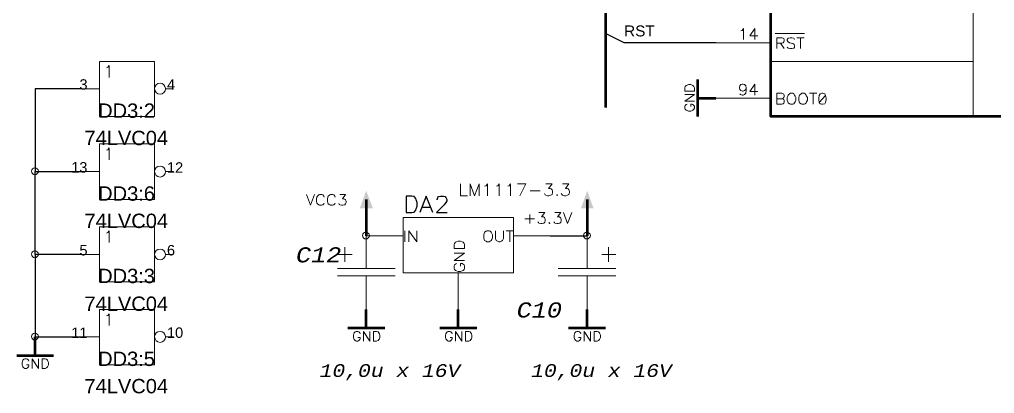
# Model space of a CAD drawing. Header units: millimetres. Extents: x -2024 to 917, y -725 to 13.
# Drawn here: x -1563.3 to -1474.2, y -218 to -183.8 of the extents above; entities that cross this region are included whole.
import ezdxf

# ---------------------------------------------------------------- set-up
doc = ezdxf.new("R2010")
doc.units = ezdxf.units.MM
doc.styles.add('PDF Arial', font='arial.ttf')
doc.styles.add('PDF Courier New Italic', font='couri.ttf')
doc.styles.get("Standard").update_dxf_attribs({"font": 'arial.ttf'})

msp = doc.modelspace()

# ---------------------------------------------------------------- linework, layer by layer
at = {"color": 7, "lineweight": 50}
msp.add_lwpolyline([(-1449.233, -21.143), (-1449.233, -192.685), (-1494.649, -192.685), (-1494.649, -21.143)], close=True, dxfattribs=at)
at = {"color": 7, "lineweight": 18}
for points in [[(-1476.149, -21.143), (-1476.149, -192.685)], [(-1497.399, -184.852), (-1497.274, -184.81), (-1497.149, -184.643), (-1497.149, -185.643)], [(-1496.108, -185.643), (-1496.108, -184.643), (-1496.566, -185.31), (-1495.858, -185.31)], [(-1494.274, -185.102), (-1491.566, -185.102)], [(-1494.108, -185.977), (-1493.649, -185.977), (-1493.524, -185.935), (-1493.483, -185.852), (-1493.441, -185.768), (-1493.441, -185.685), (-1493.483, -185.56), (-1493.524, -185.518), (-1493.649, -185.477), (-1494.108, -185.477), (-1494.108, -186.477)], [(-1493.774, -185.977), (-1493.441, -186.477)], [(-1492.483, -185.643), (-1492.566, -185.518), (-1492.733, -185.477), (-1492.899, -185.477), (-1493.066, -185.518), (-1493.149, -185.643), (-1493.149, -185.727), (-1493.108, -185.81), (-1493.066, -185.852), (-1492.941, -185.935), (-1492.649, -186.018), (-1492.566, -186.06), (-1492.524, -186.102), (-1492.483, -186.227), (-1492.483, -186.352), (-1492.566, -186.435), (-1492.733, -186.477), (-1492.899, -186.477), (-1493.066, -186.435), (-1493.149, -186.352)], [(-1492.274, -185.477), (-1491.608, -185.477)], [(-1491.941, -185.477), (-1491.941, -186.477)], [(-1555.399, -188.227), (-1555.274, -188.185), (-1555.149, -188.018), (-1555.149, -189.102)], [(-1494.649, -187.643), (-1476.149, -187.643)], [(-1496.899, -190.06), (-1496.941, -190.227), (-1497.066, -190.31), (-1497.191, -190.352), (-1497.233, -190.352), (-1497.399, -190.31), (-1497.483, -190.227), (-1497.524, -190.06), (-1497.524, -190.018), (-1497.483, -189.893), (-1497.399, -189.768), (-1497.233, -189.727), (-1497.191, -189.727), (-1497.066, -189.768), (-1496.941, -189.893), (-1496.899, -190.06), (-1496.899, -190.31), (-1496.941, -190.56), (-1497.066, -190.685), (-1497.191, -190.727), (-1497.274, -190.727), (-1497.441, -190.685), (-1497.483, -190.602)], [(-1496.108, -190.727), (-1496.108, -189.727), (-1496.566, -190.393), (-1495.858, -190.393)], [(-1502.524, -190.685), (-1501.649, -190.685), (-1502.524, -191.268), (-1501.649, -191.268)], [(-1491.108, -190.56), (-1490.441, -190.56)], [(-1490.774, -190.56), (-1490.774, -191.56)], [(-1502.316, -191.56), (-1502.399, -191.602), (-1502.483, -191.685), (-1502.524, -191.768), (-1502.524, -191.935), (-1502.483, -192.018), (-1502.399, -192.102), (-1502.316, -192.143), (-1502.191, -192.185), (-1501.983, -192.185), (-1501.858, -192.143), (-1501.774, -192.102), (-1501.691, -192.018), (-1501.649, -191.935), (-1501.649, -191.768), (-1501.691, -191.685), (-1501.774, -191.602), (-1501.858, -191.56), (-1501.983, -191.56), (-1501.983, -191.768)], [(-1494.108, -191.06), (-1493.649, -191.06)], [(-1489.649, -190.768), (-1490.233, -191.393)], [(-1555.399, -195.768), (-1555.274, -195.727), (-1555.149, -195.56), (-1555.149, -196.643)], [(-1523.024, -198.852), (-1523.024, -199.935), (-1522.399, -199.935)], [(-1521.316, -199.935), (-1521.316, -198.852), (-1521.733, -199.935), (-1522.149, -198.852), (-1522.149, -199.935)], [(-1520.816, -199.06), (-1520.691, -199.018), (-1520.566, -198.852), (-1520.566, -199.935)], [(-1519.733, -199.06), (-1519.608, -199.018), (-1519.483, -198.852), (-1519.483, -199.935)], [(-1518.691, -199.06), (-1518.566, -199.018), (-1518.441, -198.852), (-1518.441, -199.935)], [(-1517.608, -199.935), (-1517.066, -198.852), (-1517.816, -198.852)], [(-1516.649, -199.477), (-1515.733, -199.477)], [(-1515.233, -198.852), (-1514.649, -198.852), (-1514.983, -199.268), (-1514.816, -199.268), (-1514.733, -199.31), (-1514.649, -199.393), (-1514.608, -199.518), (-1514.608, -199.643), (-1514.649, -199.81), (-1514.774, -199.893), (-1514.941, -199.935), (-1515.066, -199.935), (-1515.233, -199.893), (-1515.274, -199.852), (-1515.358, -199.727)], [(-1513.691, -198.852), (-1513.108, -198.852), (-1513.441, -199.268), (-1513.274, -199.268), (-1513.191, -199.31), (-1513.108, -199.393), (-1513.066, -199.518), (-1513.066, -199.643), (-1513.108, -199.81), (-1513.233, -199.893), (-1513.399, -199.935), (-1513.524, -199.935), (-1513.691, -199.893), (-1513.733, -199.852), (-1513.816, -199.727)], [(-1537.108, -199.81), (-1536.733, -200.81), (-1536.358, -199.81)], [(-1535.483, -200.06), (-1535.524, -199.977), (-1535.608, -199.852), (-1535.733, -199.81), (-1535.899, -199.81), (-1535.983, -199.852), (-1536.108, -199.977), (-1536.149, -200.06), (-1536.191, -200.227), (-1536.191, -200.435), (-1536.149, -200.602), (-1536.108, -200.685), (-1535.983, -200.768), (-1535.899, -200.81), (-1535.733, -200.81), (-1535.608, -200.768), (-1535.524, -200.685), (-1535.483, -200.602)], [(-1534.483, -200.06), (-1534.524, -199.977), (-1534.608, -199.852), (-1534.733, -199.81), (-1534.899, -199.81), (-1534.983, -199.852), (-1535.108, -199.977), (-1535.149, -200.06), (-1535.191, -200.227), (-1535.191, -200.435), (-1535.149, -200.602), (-1535.108, -200.685), (-1534.983, -200.768), (-1534.899, -200.81), (-1534.733, -200.81), (-1534.608, -200.768), (-1534.524, -200.685), (-1534.483, -200.602)], [(-1534.066, -199.81), (-1533.524, -199.81), (-1533.816, -200.227), (-1533.691, -200.227), (-1533.566, -200.268), (-1533.524, -200.31), (-1533.483, -200.435), (-1533.483, -200.56), (-1533.524, -200.685), (-1533.608, -200.768), (-1533.774, -200.81), (-1533.899, -200.81), (-1534.066, -200.768), (-1534.108, -200.727), (-1534.149, -200.643)], [(-1517.149, -202.06), (-1516.274, -202.06)], [(-1516.691, -201.643), (-1516.691, -202.477)], [(-1515.858, -201.477), (-1515.316, -201.477), (-1515.608, -201.852), (-1515.441, -201.852), (-1515.358, -201.935), (-1515.316, -201.977), (-1515.274, -202.102), (-1515.274, -202.227), (-1515.316, -202.352), (-1515.399, -202.435), (-1515.566, -202.477), (-1515.691, -202.477), (-1515.858, -202.435), (-1515.899, -202.393), (-1515.941, -202.31)], [(-1514.399, -201.477), (-1513.858, -201.477), (-1514.149, -201.852), (-1513.983, -201.852), (-1513.899, -201.935), (-1513.858, -201.977), (-1513.816, -202.102), (-1513.816, -202.227), (-1513.858, -202.352), (-1513.941, -202.435), (-1514.108, -202.477), (-1514.233, -202.477), (-1514.399, -202.435), (-1514.441, -202.393), (-1514.483, -202.31)], [(-1513.608, -201.477), (-1513.233, -202.477), (-1512.858, -201.477)], [(-1555.399, -203.352), (-1555.274, -203.31), (-1555.149, -203.143), (-1555.149, -204.227)], [(-1528.108, -203.143), (-1528.108, -204.143)], [(-1527.024, -203.143), (-1527.024, -204.143), (-1527.733, -203.143), (-1527.733, -204.143)], [(-1519.816, -203.143), (-1519.816, -203.852), (-1519.774, -204.018), (-1519.649, -204.102), (-1519.524, -204.143), (-1519.399, -204.143), (-1519.274, -204.102), (-1519.191, -204.018), (-1519.108, -203.852), (-1519.108, -203.143)], [(-1518.858, -203.143), (-1518.191, -203.143)], [(-1518.524, -203.143), (-1518.524, -204.143)], [(-1528.274, -203.602), (-1531.649, -203.602)], [(-1518.191, -203.602), (-1514.816, -203.602)], [(-1523.608, -205.185), (-1522.649, -205.185), (-1523.608, -205.852), (-1522.649, -205.852)], [(-1523.399, -206.143), (-1523.483, -206.185), (-1523.566, -206.268), (-1523.608, -206.393), (-1523.608, -206.56), (-1523.566, -206.685), (-1523.483, -206.768), (-1523.399, -206.81), (-1523.233, -206.852), (-1523.024, -206.852), (-1522.858, -206.81), (-1522.774, -206.768), (-1522.691, -206.685), (-1522.649, -206.56), (-1522.649, -206.393), (-1522.691, -206.268), (-1522.774, -206.185), (-1522.858, -206.143), (-1523.024, -206.143), (-1523.024, -206.393)], [(-1523.233, -206.977), (-1523.233, -210.352)], [(-1555.399, -210.935), (-1555.274, -210.893), (-1555.149, -210.727), (-1555.149, -211.81)], [(-1532.191, -212.56), (-1532.233, -212.477), (-1532.316, -212.393), (-1532.399, -212.352), (-1532.566, -212.352), (-1532.649, -212.393), (-1532.733, -212.477), (-1532.774, -212.56), (-1532.816, -212.685), (-1532.816, -212.893), (-1532.774, -213.018), (-1532.733, -213.102), (-1532.649, -213.185), (-1532.566, -213.227), (-1532.399, -213.227), (-1532.316, -213.185), (-1532.233, -213.102), (-1532.191, -213.018), (-1532.191, -212.893), (-1532.399, -212.893)], [(-1531.316, -212.352), (-1531.316, -213.227), (-1531.899, -212.352), (-1531.899, -213.227)], [(-1523.774, -212.56), (-1523.816, -212.477), (-1523.899, -212.393), (-1523.983, -212.352), (-1524.149, -212.352), (-1524.233, -212.393), (-1524.316, -212.477), (-1524.358, -212.56), (-1524.399, -212.685), (-1524.399, -212.893), (-1524.358, -213.018), (-1524.316, -213.102), (-1524.233, -213.185), (-1524.149, -213.227), (-1523.983, -213.227), (-1523.899, -213.185), (-1523.816, -213.102), (-1523.774, -213.018), (-1523.774, -212.893), (-1523.983, -212.893)], [(-1522.899, -212.352), (-1522.899, -213.227), (-1523.483, -212.352), (-1523.483, -213.227)], [(-1512.024, -212.56), (-1512.066, -212.477), (-1512.149, -212.393), (-1512.233, -212.352), (-1512.399, -212.352), (-1512.483, -212.393), (-1512.566, -212.477), (-1512.608, -212.56), (-1512.649, -212.685), (-1512.649, -212.893), (-1512.608, -213.018), (-1512.566, -213.102), (-1512.483, -213.185), (-1512.399, -213.227), (-1512.233, -213.227), (-1512.149, -213.185), (-1512.066, -213.102), (-1512.024, -213.018), (-1512.024, -212.893), (-1512.233, -212.893)], [(-1511.149, -212.352), (-1511.149, -213.227), (-1511.733, -212.352), (-1511.733, -213.227)], [(-1562.483, -215.06), (-1562.524, -214.977), (-1562.608, -214.893), (-1562.691, -214.852), (-1562.858, -214.852), (-1562.941, -214.893), (-1563.024, -214.977), (-1563.066, -215.06), (-1563.108, -215.185), (-1563.108, -215.393), (-1563.066, -215.518), (-1563.024, -215.602), (-1562.941, -215.685), (-1562.858, -215.727), (-1562.691, -215.727), (-1562.608, -215.685), (-1562.524, -215.602), (-1562.483, -215.518), (-1562.483, -215.393), (-1562.691, -215.393)], [(-1561.608, -214.852), (-1561.608, -215.727), (-1562.191, -214.852), (-1562.191, -215.727)]]:
    msp.add_lwpolyline(points, dxfattribs=at)
at = {"color": 7, "lineweight": 50}
for points in [[(-1509.774, -113.643), (-1509.774, -117.018), (-1509.774, -120.352), (-1509.774, -123.727), (-1509.774, -125.435), (-1509.774, -127.102), (-1509.774, -133.81), (-1509.774, -136.352), (-1509.774, -137.185), (-1509.774, -140.56), (-1509.774, -160.727), (-1509.774, -164.102), (-1509.774, -167.477), (-1509.774, -170.81), (-1509.774, -172.518), (-1509.774, -185.935), (-1509.774, -191.852)], [(-1501.358, -189.31), (-1501.358, -192.685)], [(-1501.358, -191.018), (-1499.691, -191.018)], [(-1531.649, -200.268), (-1531.649, -203.602)], [(-1511.441, -200.268), (-1511.441, -203.602)], [(-1531.649, -212.018), (-1531.649, -210.352)], [(-1523.233, -212.018), (-1523.233, -210.352)], [(-1511.441, -212.018), (-1511.441, -210.352)], [(-1533.316, -212.018), (-1529.941, -212.018)], [(-1524.899, -212.018), (-1521.524, -212.018)], [(-1513.149, -212.018), (-1509.774, -212.018)], [(-1561.899, -214.56), (-1561.899, -212.852)], [(-1563.566, -214.56), (-1560.233, -214.56)]]:
    msp.add_lwpolyline(points, dxfattribs=at)
at = {"color": 7, "lineweight": 25}
for points in [[(-1499.691, -185.935), (-1506.399, -185.935), (-1508.066, -185.935), (-1509.774, -185.102)], [(-1557.691, -190.143), (-1561.899, -190.143), (-1561.899, -197.727)], [(-1561.899, -205.31), (-1561.899, -197.727), (-1557.691, -197.727)], [(-1525.566, -201.477), (-1526.149, -199.977), (-1526.733, -201.477)], [(-1525.149, -200.31), (-1525.149, -200.268), (-1525.108, -200.102), (-1525.024, -200.018), (-1524.858, -199.977), (-1524.566, -199.977), (-1524.441, -200.018), (-1524.358, -200.102), (-1524.274, -200.268), (-1524.274, -200.393), (-1524.358, -200.56), (-1524.524, -200.768), (-1525.233, -201.477), (-1524.233, -201.477)], [(-1526.483, -200.977), (-1525.774, -200.977)], [(-1514.816, -203.602), (-1511.441, -203.602)], [(-1557.691, -205.31), (-1561.899, -205.31), (-1561.899, -212.852), (-1557.691, -212.852)]]:
    msp.add_lwpolyline(points, dxfattribs=at)
at = {"color": 7, "lineweight": 5}
for points in [[(-1494.649, -185.935), (-1499.691, -185.935)], [(-1556.024, -190.143), (-1557.691, -190.143)], [(-1549.941, -190.143), (-1549.274, -190.143)], [(-1501.358, -191.018), (-1499.691, -191.018), (-1494.649, -191.018)], [(-1556.024, -197.727), (-1557.691, -197.727)], [(-1549.941, -197.727), (-1549.274, -197.727)], [(-1531.649, -201.935), (-1531.649, -203.602), (-1531.649, -205.31)], [(-1511.441, -201.935), (-1511.441, -203.602), (-1511.441, -205.31)], [(-1528.274, -203.602), (-1531.649, -203.602)], [(-1518.191, -203.602), (-1514.816, -203.602)], [(-1556.024, -205.31), (-1557.691, -205.31)], [(-1549.941, -205.31), (-1549.274, -205.31)], [(-1523.233, -212.018), (-1523.233, -210.352), (-1523.233, -206.977)], [(-1531.649, -212.018), (-1531.649, -210.352), (-1531.649, -208.643)], [(-1511.441, -212.018), (-1511.441, -210.352), (-1511.441, -208.643)], [(-1561.899, -214.56), (-1561.899, -212.852)], [(-1556.024, -212.852), (-1557.691, -212.852)], [(-1549.941, -212.852), (-1549.274, -212.852)]]:
    msp.add_lwpolyline(points, dxfattribs=at)
at = {"color": 7, "lineweight": 18}
for points in [[(-1550.983, -187.643), (-1550.983, -192.685), (-1556.024, -192.685), (-1556.024, -187.643)], [(-1502.524, -190.352), (-1501.649, -190.352), (-1501.649, -190.06), (-1501.691, -189.935), (-1501.774, -189.852), (-1501.858, -189.81), (-1501.983, -189.768), (-1502.191, -189.768), (-1502.316, -189.81), (-1502.399, -189.852), (-1502.483, -189.935), (-1502.524, -190.06)], [(-1494.108, -190.56), (-1494.108, -191.56), (-1493.649, -191.56), (-1493.524, -191.518), (-1493.483, -191.477), (-1493.441, -191.393), (-1493.441, -191.227), (-1493.483, -191.143), (-1493.524, -191.102), (-1493.649, -191.06), (-1493.524, -191.018), (-1493.483, -190.935), (-1493.441, -190.852), (-1493.441, -190.768), (-1493.483, -190.643), (-1493.524, -190.602), (-1493.649, -190.56)], [(-1492.858, -190.56), (-1492.941, -190.602), (-1493.066, -190.727), (-1493.108, -190.81), (-1493.149, -190.935), (-1493.149, -191.185), (-1493.108, -191.352), (-1493.066, -191.435), (-1492.941, -191.518), (-1492.858, -191.56), (-1492.649, -191.56), (-1492.566, -191.518), (-1492.483, -191.435), (-1492.441, -191.352), (-1492.358, -191.185), (-1492.358, -190.935), (-1492.441, -190.81), (-1492.483, -190.727), (-1492.566, -190.602), (-1492.649, -190.56)], [(-1491.816, -190.56), (-1491.899, -190.602), (-1492.024, -190.727), (-1492.066, -190.81), (-1492.108, -190.935), (-1492.108, -191.185), (-1492.066, -191.352), (-1492.024, -191.435), (-1491.899, -191.518), (-1491.816, -191.56), (-1491.608, -191.56), (-1491.524, -191.518), (-1491.441, -191.435), (-1491.399, -191.352), (-1491.316, -191.185), (-1491.316, -190.935), (-1491.399, -190.81), (-1491.441, -190.727), (-1491.524, -190.602), (-1491.608, -190.56)], [(-1489.983, -190.56), (-1490.149, -190.602), (-1490.233, -190.768), (-1490.274, -191.018), (-1490.274, -191.143), (-1490.233, -191.393), (-1490.149, -191.518), (-1489.983, -191.56), (-1489.899, -191.56), (-1489.733, -191.518), (-1489.649, -191.393), (-1489.608, -191.143), (-1489.608, -191.018), (-1489.649, -190.768), (-1489.733, -190.602), (-1489.899, -190.56)], [(-1550.983, -195.185), (-1550.983, -200.268), (-1556.024, -200.268), (-1556.024, -195.185)], [(-1514.191, -199.852), (-1514.233, -199.893), (-1514.191, -199.935), (-1514.149, -199.893)], [(-1518.191, -206.977), (-1518.191, -201.935), (-1528.274, -201.935), (-1528.274, -206.977)], [(-1550.983, -202.768), (-1550.983, -207.81), (-1556.024, -207.81), (-1556.024, -202.768)], [(-1520.608, -203.143), (-1520.691, -203.185), (-1520.816, -203.268), (-1520.858, -203.393), (-1520.899, -203.518), (-1520.899, -203.768), (-1520.858, -203.935), (-1520.816, -204.018), (-1520.691, -204.102), (-1520.608, -204.143), (-1520.399, -204.143), (-1520.316, -204.102), (-1520.233, -204.018), (-1520.149, -203.935), (-1520.108, -203.768), (-1520.108, -203.518), (-1520.149, -203.393), (-1520.233, -203.268), (-1520.316, -203.185), (-1520.399, -203.143)], [(-1514.899, -202.393), (-1514.941, -202.435), (-1514.899, -202.477), (-1514.858, -202.435)], [(-1523.608, -204.768), (-1522.649, -204.768), (-1522.649, -204.435), (-1522.691, -204.31), (-1522.774, -204.185), (-1522.858, -204.143), (-1523.024, -204.102), (-1523.233, -204.102), (-1523.399, -204.143), (-1523.483, -204.185), (-1523.566, -204.31), (-1523.608, -204.435)], [(-1550.983, -210.352), (-1550.983, -215.393), (-1556.024, -215.393), (-1556.024, -210.352)], [(-1530.983, -212.352), (-1530.983, -213.227), (-1530.691, -213.227), (-1530.566, -213.185), (-1530.483, -213.102), (-1530.441, -213.018), (-1530.399, -212.893), (-1530.399, -212.685), (-1530.441, -212.56), (-1530.483, -212.477), (-1530.566, -212.393), (-1530.691, -212.352)], [(-1522.566, -212.352), (-1522.566, -213.227), (-1522.274, -213.227), (-1522.149, -213.185), (-1522.066, -213.102), (-1522.024, -213.018), (-1521.983, -212.893), (-1521.983, -212.685), (-1522.024, -212.56), (-1522.066, -212.477), (-1522.149, -212.393), (-1522.274, -212.352)], [(-1510.816, -212.352), (-1510.816, -213.227), (-1510.524, -213.227), (-1510.399, -213.185), (-1510.316, -213.102), (-1510.274, -213.018), (-1510.233, -212.893), (-1510.233, -212.685), (-1510.274, -212.56), (-1510.316, -212.477), (-1510.399, -212.393), (-1510.524, -212.352)], [(-1561.274, -214.852), (-1561.274, -215.727), (-1560.983, -215.727), (-1560.858, -215.685), (-1560.774, -215.602), (-1560.733, -215.518), (-1560.691, -215.393), (-1560.691, -215.185), (-1560.733, -215.06), (-1560.774, -214.977), (-1560.858, -214.893), (-1560.983, -214.852)]]:
    msp.add_lwpolyline(points, close=True, dxfattribs=at)
at = {"color": 7, "lineweight": 25}
msp.add_lwpolyline([(-1527.983, -199.977), (-1527.983, -201.477), (-1527.483, -201.477), (-1527.274, -201.435), (-1527.108, -201.268), (-1527.066, -201.143), (-1526.983, -200.893), (-1526.983, -200.56), (-1527.066, -200.31), (-1527.108, -200.185), (-1527.274, -200.018), (-1527.483, -199.977)], close=True, dxfattribs=at)
at = {"color": 7, "lineweight": 13}
for points in [[(-1531.649, -203.602), (-1531.649, -206.602)], [(-1511.441, -203.602), (-1511.441, -206.602)], [(-1533.608, -204.643), (-1533.608, -205.977)], [(-1509.483, -204.643), (-1509.483, -205.977)], [(-1532.941, -205.31), (-1534.274, -205.31)], [(-1510.108, -205.31), (-1508.816, -205.31)], [(-1534.274, -206.602), (-1528.983, -206.602)], [(-1508.816, -206.602), (-1514.108, -206.602)], [(-1534.274, -207.268), (-1528.983, -207.268)], [(-1531.649, -207.31), (-1531.649, -210.352)], [(-1508.816, -207.268), (-1514.108, -207.268)], [(-1511.441, -207.31), (-1511.441, -210.352)]]:
    msp.add_lwpolyline(points, dxfattribs=at)
at = {"color": 7, "lineweight": 5}
for points in [[(-1550.483, -189.643), (-1550.774, -189.643), (-1550.983, -189.852), (-1550.983, -190.102)], [(-1549.983, -190.102), (-1550.024, -189.852), (-1550.233, -189.643), (-1550.483, -189.643)], [(-1550.983, -190.102), (-1550.983, -190.102), (-1550.983, -190.102), (-1550.983, -190.143)], [(-1550.983, -190.143), (-1550.983, -190.393), (-1550.774, -190.643), (-1550.483, -190.643)], [(-1550.483, -190.643), (-1550.233, -190.643), (-1549.983, -190.393), (-1549.983, -190.143)], [(-1549.983, -190.143), (-1549.983, -190.102), (-1549.983, -190.102), (-1549.983, -190.102)], [(-1561.941, -197.393), (-1562.108, -197.393), (-1562.233, -197.518), (-1562.233, -197.685)], [(-1562.233, -197.685), (-1562.233, -197.852), (-1562.108, -198.018), (-1561.941, -198.018)], [(-1561.608, -197.685), (-1561.608, -197.518), (-1561.774, -197.393), (-1561.941, -197.393)], [(-1561.941, -198.018), (-1561.774, -198.018), (-1561.608, -197.852), (-1561.608, -197.685)], [(-1550.483, -197.227), (-1550.774, -197.227), (-1550.983, -197.435), (-1550.983, -197.685)], [(-1550.983, -197.685), (-1550.983, -197.685), (-1550.983, -197.685), (-1550.983, -197.727)], [(-1550.983, -197.727), (-1550.983, -197.977), (-1550.774, -198.227), (-1550.483, -198.227)], [(-1549.983, -197.685), (-1550.024, -197.435), (-1550.233, -197.227), (-1550.483, -197.227)], [(-1550.483, -198.227), (-1550.233, -198.227), (-1549.983, -197.977), (-1549.983, -197.727)], [(-1549.983, -197.727), (-1549.983, -197.685), (-1549.983, -197.685), (-1549.983, -197.685)], [(-1531.691, -203.268), (-1531.858, -203.268), (-1531.983, -203.393), (-1531.983, -203.56)], [(-1531.983, -203.56), (-1531.983, -203.727), (-1531.858, -203.893), (-1531.691, -203.893)], [(-1531.358, -203.56), (-1531.358, -203.393), (-1531.524, -203.268), (-1531.691, -203.268)], [(-1531.691, -203.893), (-1531.524, -203.893), (-1531.358, -203.727), (-1531.358, -203.56)], [(-1511.483, -203.268), (-1511.649, -203.268), (-1511.774, -203.393), (-1511.774, -203.56)], [(-1511.774, -203.56), (-1511.774, -203.727), (-1511.649, -203.893), (-1511.483, -203.893)], [(-1511.149, -203.56), (-1511.149, -203.393), (-1511.316, -203.268), (-1511.483, -203.268)], [(-1511.483, -203.893), (-1511.316, -203.893), (-1511.149, -203.727), (-1511.149, -203.56)], [(-1561.941, -204.977), (-1562.108, -204.977), (-1562.233, -205.102), (-1562.233, -205.268)], [(-1561.608, -205.268), (-1561.608, -205.102), (-1561.774, -204.977), (-1561.941, -204.977)], [(-1550.483, -204.81), (-1550.774, -204.81), (-1550.983, -205.018), (-1550.983, -205.268)], [(-1549.983, -205.268), (-1550.024, -205.018), (-1550.233, -204.81), (-1550.483, -204.81)], [(-1562.233, -205.268), (-1562.233, -205.435), (-1562.108, -205.602), (-1561.941, -205.602)], [(-1561.941, -205.602), (-1561.774, -205.602), (-1561.608, -205.435), (-1561.608, -205.268)], [(-1550.983, -205.268), (-1550.983, -205.268), (-1550.983, -205.268), (-1550.983, -205.31)], [(-1550.983, -205.31), (-1550.983, -205.56), (-1550.774, -205.81), (-1550.483, -205.81)], [(-1550.483, -205.81), (-1550.233, -205.81), (-1549.983, -205.56), (-1549.983, -205.31)], [(-1549.983, -205.31), (-1549.983, -205.268), (-1549.983, -205.268), (-1549.983, -205.268)], [(-1561.941, -212.518), (-1562.108, -212.518), (-1562.233, -212.643), (-1562.233, -212.81)], [(-1562.233, -212.81), (-1562.233, -212.977), (-1562.108, -213.143), (-1561.941, -213.143)], [(-1561.608, -212.81), (-1561.608, -212.643), (-1561.774, -212.518), (-1561.941, -212.518)], [(-1561.941, -213.143), (-1561.774, -213.143), (-1561.608, -212.977), (-1561.608, -212.81)], [(-1550.483, -212.352), (-1550.774, -212.352), (-1550.983, -212.56), (-1550.983, -212.81)], [(-1550.983, -212.81), (-1550.983, -212.81), (-1550.983, -212.81), (-1550.983, -212.852)], [(-1550.983, -212.852), (-1550.983, -213.102), (-1550.774, -213.352), (-1550.483, -213.352)], [(-1549.983, -212.81), (-1550.024, -212.56), (-1550.233, -212.352), (-1550.483, -212.352)], [(-1550.483, -213.352), (-1550.233, -213.352), (-1549.983, -213.102), (-1549.983, -212.852)], [(-1549.983, -212.852), (-1549.983, -212.81), (-1549.983, -212.81), (-1549.983, -212.81)]]:
    msp.add_open_spline(points, degree=3, dxfattribs=at)
at = {"color": 7, "lineweight": 5, "transparency": 33554559}
for points in [[(-1532.233, -201.102), (-1531.024, -201.102), (-1531.649, -199.477)], [(-1512.024, -201.102), (-1510.858, -201.102), (-1511.441, -199.477)]]:
    msp.add_solid(points, dxfattribs=at)

# ---------------------------------------------------------------- texts
at = {"color": 7}
msp.add_text('RST', height=1, dxfattribs=at).set_placement((-1508.066, -185.358))
at = {"color": 7, "attachment_point": 7}
for s, insert, char_height, style in [('3', (-1557.858, -190.243), 0.954, 'PDF Arial'), ('4', (-1549.858, -190.243), 0.954, 'PDF Arial'), ('DD3:2', (-1556.149, -192.823), 1.3123, 'PDF Arial'), ('74LVC04', (-1557.399, -195.323), 1.3123, 'PDF Arial'), ('13', (-1558.608, -197.827), 0.9544, 'PDF Arial'), ('12', (-1549.858, -197.827), 0.9544, 'PDF Arial'), ('DD3:6', (-1556.149, -200.406), 1.3123, 'PDF Arial'), ('74LVC04', (-1557.399, -202.906), 1.3123, 'PDF Arial'), ('5', (-1557.858, -205.41), 0.954, 'PDF Arial'), ('6', (-1549.858, -205.41), 0.954, 'PDF Arial'), ('C12', (-1538.066, -206.056), 1.3806, 'PDF Courier New Italic'), ('DD3:3', (-1556.149, -207.948), 1.3123, 'PDF Arial'), ('74LVC04', (-1557.399, -210.489), 1.3123, 'PDF Arial'), ('C10', (-1517.899, -211.097), 1.3806, 'PDF Courier New Italic'), ('11', (-1558.608, -212.952), 0.9544, 'PDF Arial'), ('10', (-1549.858, -212.952), 0.9544, 'PDF Arial'), ('DD3:5', (-1556.149, -215.531), 1.3123, 'PDF Arial'), ('10,0u x 16V', (-1535.899, -216.828), 1.16638, 'PDF Courier New Italic'), ('10,0u x 16V', (-1516.566, -216.828), 1.16638, 'PDF Courier New Italic'), ('74LVC04', (-1557.399, -218.031), 1.3123, 'PDF Arial')]:
    msp.add_mtext(s, dxfattribs=dict(at, insert=insert, char_height=char_height, style=style))

doc.saveas('drawing.dxf')
